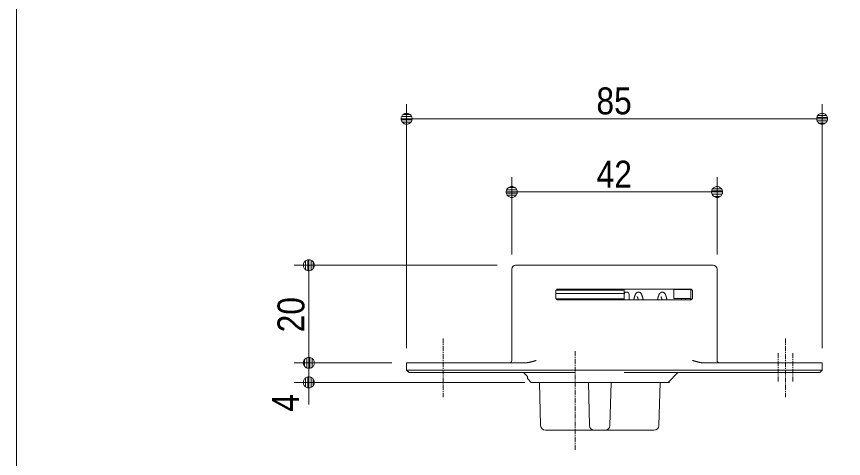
# Model space of a CAD drawing. Units: millimetres, scale not verified, with parts at other scales. Extents: x -4547 to 4547, y -2284 to 2284.
# Drawn here: x -4341 to -3495, y 248 to 700 of the extents above; entities that cross this region are included whole.
import ezdxf
from ezdxf.enums import TextEntityAlignment as Align

# ---------------------------------------------------------------- set-up
doc = ezdxf.new("R2010")
doc.units = ezdxf.units.MM
doc.header["$LTSCALE"] = 20
doc.linetypes.add('CHAIN1', pattern=[8, 5, -1, 1, -1])
for name, color, linetype, lineweight in [('0-0_3一般', 7, 'Continuous', 9), ('0-1_2寸法-2', 7, 'Continuous', 9), ('0-2_0', 7, 'Continuous', 9), ('0-4_2寸法-1', 7, 'Continuous', 9), ('0-5_1図面枠', 7, 'Continuous', 9)]:
    doc.layers.add(name, color=color, linetype=linetype, lineweight=lineweight)
doc.styles.add('ＭＳ Ｐゴシック', font='')
doc.styles.get('ＭＳ Ｐゴシック').set_extended_font_data('MS PGothic')

# ---------------------------------------------------------------- blocks, each defined once
blk = doc.blocks.new('グループ-131')
at = {"layer": '0-0_3一般'}
for p, q in [((-46670, 6513), (-46470, 6713)), ((-49550.4, 6593.4), (-49470, 6513)), ((-48570, 6513), (-49470, 6513)), ((-49303.1, 6513), (-49280, 5630.4)), ((-47570, 6513), (-48570, 6513)), ((-48303.1, 6513), (-48280, 5630.4)), ((-47860, 5630.4), (-47836.9, 6513)), ((-46670, 6513), (-47570, 6513)), ((-46860, 5630.4), (-46836.9, 6513)), ((-46854.7, 6513), (-46645, 6513)), ((-47960, 5533), (-49180, 5533)), ((-46960, 5533), (-48180, 5533))]:
    blk.add_line(p, q, dxfattribs=at)
blk.add_lwpolyline([(-49550, 6593.9), (-49550, 6637.9), (-49552.6, 6640.4), (-49555.2, 6642.9), (-49557.8, 6645.4), (-49560.5, 6647.9), (-49563.1, 6650.4), (-49565.7, 6652.9), (-49568.3, 6655.4), (-49570.9, 6657.9), (-49573.5, 6660.4), (-49576.1, 6662.9), (-49578.7, 6665.4), (-49581.3, 6667.9), (-49584, 6670.4), (-49586.6, 6672.9), (-49589.2, 6675.4), (-49591.8, 6677.9), (-49594.4, 6680.4), (-49597, 6682.9), (-49599.6, 6685.4), (-49602.2, 6687.9), (-49604.8, 6690.4), (-49607.4, 6692.9), (-49610, 6695.5), (-49612.7, 6698), (-49615.3, 6700.5), (-49617.9, 6703), (-49620.5, 6705.5), (-49623.1, 6708), (-49625.7, 6710.5), (-49628.3, 6713)], dxfattribs=at)
for centre, start, end in [((-49180, 5633), 181.5, 270), ((-48180, 5633), 181.5, 270), ((-47960, 5633), 270, 358.5), ((-46960, 5633), 270, 358.5)]:
    blk.add_arc(centre, 100, start, end, dxfattribs=at)
blk = doc.blocks.new('グループ-132')
at = {"layer": '0-0_3一般'}
for p, q in [((-49870, 6963), (-49870, 8833)), ((-49790, 8913), (-45750, 8913)), ((-45670, 6963), (-45670, 8833)), ((-48970, 8373), (-48970, 8253)), ((-48970, 8333), (-47570, 8333)), ((-48960, 8403), (-47570, 8403)), ((-46220, 8423), (-48920, 8423)), ((-47570, 8423), (-47570, 8403)), ((-47570, 8403), (-47570, 8333)), ((-47570, 8223), (-47570, 8333)), ((-47470, 8203), (-47470, 8313)), ((-46555, 8423), (-46555, 8413)), ((-46555, 8413), (-46555, 8233)), ((-46205, 8413), (-46555, 8413)), ((-46205, 8420.7), (-46205, 8413)), ((-46170, 8253), (-46170, 8373)), ((-47870, 8223), (-48960, 8223)), ((-48920, 8203), (-46220, 8203)), ((-47870, 8223), (-47570, 8223)), ((-47570, 8223), (-47570, 8203)), ((-46395.4, 8233), (-46401.7, 8203)), ((-46318, 8232.2), (-46318.2, 8233)), ((-46210.2, 8205.7), (-46210.1, 8205)), ((-49375.6, 6961.2), (-49370, 6963)), ((-46164.4, 6961.2), (-46170, 6963)), ((-52020, 6913), (-50870, 6913)), ((-52020, 6913), (-52020, 6763)), ((-50870, 6913), (-49599.1, 6913)), ((-45940.9, 6913), (-44020, 6913)), ((-52020, 6763), (-50870, 6763)), ((-52020, 6763), (-51970, 6713)), ((-50870, 6713), (-51970, 6713)), ((-50870, 6763), (-44020, 6763)), ((-48570, 6713), (-50870, 6713)), ((-44020, 6713), (-47570, 6713))]:
    blk.add_line(p, q, dxfattribs=at)
at = {"layer": '0-0_3一般', "linetype": 'CHAIN1'}
for p, q in [((-51270, 7413), (-51270, 6213)), ((-44270, 7413), (-44270, 6213)), ((-48570, 5133), (-48570, 7163)), ((-44420, 7113), (-44420, 6513)), ((-44120, 7113), (-44120, 6513))]:
    blk.add_line(p, q, dxfattribs=at)
at = {"layer": '0-0_3一般'}
for points in [[(-47373.1, 8203), (-47372.7, 8205), (-47372.2, 8207.2), (-47371.8, 8209.4), (-47371.3, 8211.7), (-47370.8, 8214.1), (-47370.3, 8216.6), (-47369.8, 8219.1), (-47369.2, 8221.7), (-47368.7, 8224.5), (-47368.1, 8227.3), (-47367.5, 8230.1), (-47366.8, 8233.1), (-47366.2, 8236.1), (-47365.5, 8239.2), (-47364.8, 8242.4), (-47364, 8245.7), (-47363.1, 8249), (-47362.3, 8252.5), (-47361.4, 8255.9), (-47360.4, 8259.5), (-47359.4, 8263.2), (-47358.4, 8266.9), (-47357.3, 8270.7), (-47356.2, 8274.5), (-47355, 8278.5), (-47353.7, 8282.4), (-47352.4, 8286.3), (-47351.1, 8290.2), (-47349.7, 8294), (-47348.2, 8297.9), (-47346.6, 8301.7), (-47345, 8305.5), (-47343.4, 8309.3), (-47341.6, 8313.1), (-47339.8, 8316.9), (-47338, 8320.6), (-47336.1, 8324.3), (-47334, 8327.9), (-47331.8, 8331.4)], [(-47331.8, 8331.4), (-47329.4, 8334.7), (-47326.8, 8337.8), (-47324.1, 8340.8), (-47321.3, 8343.6), (-47318.2, 8346.3), (-47315, 8348.9), (-47311.7, 8351.3), (-47308.1, 8353.5), (-47304.4, 8355.6), (-47300.6, 8357.5), (-47296.7, 8359.2), (-47292.8, 8360.6), (-47288.9, 8361.7), (-47285, 8362.4), (-47281, 8362.9), (-47277.1, 8363), (-47273.2, 8362.9), (-47269.3, 8362.4), (-47265.4, 8361.6), (-47261.5, 8360.6), (-47257.6, 8359.2), (-47253.7, 8357.5), (-47249.9, 8355.5), (-47246.2, 8353.5), (-47242.7, 8351.2), (-47239.3, 8348.8), (-47236.1, 8346.3), (-47233.1, 8343.6), (-47230.2, 8340.7), (-47227.5, 8337.7), (-47225, 8334.6), (-47222.6, 8331.3), (-47220.4, 8327.9), (-47218.3, 8324.3), (-47216.4, 8320.5), (-47214.6, 8316.8), (-47212.8, 8313), (-47211.1, 8309.3), (-47209.4, 8305.5)], [(-47209.4, 8305.5), (-47207.8, 8301.7), (-47206.2, 8297.8), (-47204.7, 8294), (-47203.3, 8290.1), (-47201.9, 8286.2), (-47200.6, 8282.3), (-47199.4, 8278.4), (-47198.2, 8274.5), (-47197.1, 8270.6), (-47196, 8266.8), (-47194.9, 8263.1), (-47193.9, 8259.5), (-47192.9, 8255.9), (-47192, 8252.4), (-47191.1, 8249), (-47190.3, 8245.7), (-47189.5, 8242.4), (-47188.7, 8239.2), (-47188, 8236.1), (-47187.4, 8233.1), (-47186.8, 8230.1), (-47186.1, 8227.2), (-47185.6, 8224.5), (-47185, 8221.7), (-47184.4, 8219.1), (-47183.9, 8216.6), (-47183.4, 8214.1), (-47182.9, 8211.7), (-47182.4, 8209.4), (-47182, 8207.2), (-47181.5, 8205), (-47181.1, 8203), (-47181.1, 8203)], [(-46887.4, 8203), (-46887, 8205), (-46886.5, 8207.2), (-46886.1, 8209.4), (-46885.6, 8211.7), (-46885.1, 8214.1), (-46884.6, 8216.6), (-46884.1, 8219.1), (-46883.5, 8221.7), (-46882.9, 8224.5), (-46882.4, 8227.3), (-46881.8, 8230.1), (-46881.1, 8233.1), (-46880.5, 8236.1), (-46879.8, 8239.2), (-46879, 8242.4), (-46878.3, 8245.7), (-46877.4, 8249), (-46876.6, 8252.5), (-46875.6, 8255.9), (-46874.7, 8259.5), (-46873.7, 8263.2), (-46872.7, 8266.9), (-46871.6, 8270.7), (-46870.4, 8274.5), (-46869.3, 8278.5), (-46868, 8282.4), (-46866.7, 8286.3), (-46865.4, 8290.2), (-46863.9, 8294), (-46862.5, 8297.9), (-46860.9, 8301.7), (-46859.3, 8305.5), (-46857.6, 8309.3), (-46855.9, 8313.1), (-46854.1, 8316.9), (-46852.3, 8320.6), (-46850.3, 8324.3), (-46848.3, 8327.9), (-46846.1, 8331.4)], [(-46846.1, 8331.4), (-46843.7, 8334.7), (-46841.1, 8337.8), (-46838.4, 8340.8), (-46835.5, 8343.6), (-46832.5, 8346.3), (-46829.3, 8348.9), (-46825.9, 8351.3), (-46822.4, 8353.5), (-46818.7, 8355.6), (-46814.9, 8357.5), (-46811, 8359.2), (-46807.1, 8360.6), (-46803.2, 8361.7), (-46799.2, 8362.4), (-46795.3, 8362.9), (-46791.4, 8363), (-46787.5, 8362.9), (-46783.6, 8362.4), (-46779.7, 8361.6), (-46775.8, 8360.6), (-46771.9, 8359.2), (-46768, 8357.5), (-46764.2, 8355.5), (-46760.5, 8353.5), (-46757, 8351.2), (-46753.6, 8348.8), (-46750.4, 8346.3), (-46747.4, 8343.6), (-46744.5, 8340.7), (-46741.8, 8337.7), (-46739.3, 8334.6), (-46736.9, 8331.3), (-46734.7, 8327.9), (-46732.6, 8324.3), (-46730.7, 8320.5), (-46728.9, 8316.8), (-46727.1, 8313), (-46725.4, 8309.3), (-46723.7, 8305.5)], [(-46723.7, 8305.5), (-46722.1, 8301.7), (-46720.5, 8297.8), (-46719, 8294), (-46717.6, 8290.1), (-46716.2, 8286.2), (-46714.9, 8282.3), (-46713.7, 8278.4), (-46712.5, 8274.5), (-46711.3, 8270.6), (-46710.2, 8266.8), (-46709.2, 8263.1), (-46708.2, 8259.5), (-46707.2, 8255.9), (-46706.3, 8252.4), (-46705.4, 8249), (-46704.6, 8245.7), (-46703.8, 8242.4), (-46703, 8239.2), (-46702.3, 8236.1), (-46701.7, 8233.1), (-46701, 8230.1), (-46700.4, 8227.2), (-46699.8, 8224.5), (-46699.3, 8221.7), (-46698.7, 8219.1), (-46698.2, 8216.6), (-46697.7, 8214.1), (-46697.2, 8211.7), (-46696.7, 8209.4), (-46696.3, 8207.2), (-46695.8, 8205), (-46695.4, 8203), (-46695.4, 8203)], [(-46205, 8413), (-46205, 8233), (-46555, 8233)], [(-47295.9, 8254.6), (-47296.1, 8255.4), (-47296.4, 8256.2), (-47296.6, 8257), (-47296.8, 8257.7), (-47297.1, 8258.4), (-47297.3, 8259.1), (-47297.6, 8259.7), (-47297.8, 8260.4), (-47298.1, 8261), (-47298.4, 8261.6), (-47298.6, 8262.2), (-47298.9, 8262.7), (-47299.2, 8263.3), (-47299.5, 8263.8), (-47299.8, 8264.3), (-47300, 8264.8), (-47300.3, 8265.2), (-47300.6, 8265.7), (-47300.9, 8266.1), (-47301.1, 8266.5), (-47301.3, 8266.9), (-47301.4, 8267.3), (-47301.6, 8267.7), (-47301.7, 8268.1), (-47301.7, 8268.4), (-47301.7, 8268.8), (-47301.7, 8269.1), (-47301.7, 8269.4), (-47301.6, 8269.7), (-47301.5, 8270), (-47301.4, 8270.3)], [(-47282.5, 8203), (-47282.7, 8204.2), (-47283, 8205.5), (-47283.3, 8206.8), (-47283.6, 8208.1), (-47283.8, 8209.4), (-47284.1, 8210.7), (-47284.4, 8212.1), (-47284.8, 8213.5), (-47285.1, 8214.9), (-47285.4, 8216.3), (-47285.7, 8217.8), (-47286.1, 8219.2), (-47286.4, 8220.7), (-47286.8, 8222.2), (-47287.1, 8223.7), (-47287.5, 8225.2), (-47287.9, 8226.7), (-47288.2, 8228.2), (-47288.6, 8229.7), (-47289, 8231.1), (-47289.4, 8232.6), (-47289.7, 8234), (-47290.1, 8235.4), (-47290.5, 8236.8), (-47290.9, 8238.2), (-47291.3, 8239.6), (-47291.7, 8241), (-47292.1, 8242.4), (-47292.5, 8243.7), (-47292.9, 8245), (-47293.3, 8246.2), (-47293.7, 8247.4), (-47294, 8248.6), (-47294.3, 8249.7), (-47294.7, 8250.7), (-47295, 8251.8), (-47295.3, 8252.7), (-47295.6, 8253.7), (-47295.9, 8254.6)], [(-46810.1, 8254.6), (-46810.4, 8255.4), (-46810.7, 8256.2), (-46810.9, 8257), (-46811.1, 8257.7), (-46811.4, 8258.4), (-46811.6, 8259.1), (-46811.9, 8259.7), (-46812.1, 8260.4), (-46812.4, 8261), (-46812.6, 8261.6), (-46812.9, 8262.2), (-46813.2, 8262.7), (-46813.5, 8263.3), (-46813.8, 8263.8), (-46814, 8264.3), (-46814.3, 8264.8), (-46814.6, 8265.2), (-46814.9, 8265.7), (-46815.2, 8266.1), (-46815.4, 8266.5), (-46815.6, 8266.9), (-46815.7, 8267.3), (-46815.8, 8267.7), (-46815.9, 8268.1), (-46816, 8268.4), (-46816, 8268.8), (-46816, 8269.1), (-46816, 8269.4), (-46815.9, 8269.7), (-46815.8, 8270), (-46815.6, 8270.3)], [(-46796.8, 8203), (-46797, 8204.2), (-46797.3, 8205.5), (-46797.6, 8206.8), (-46797.8, 8208.1), (-46798.1, 8209.4), (-46798.4, 8210.7), (-46798.7, 8212.1), (-46799, 8213.5), (-46799.4, 8214.9), (-46799.7, 8216.3), (-46800, 8217.8), (-46800.4, 8219.2), (-46800.7, 8220.7), (-46801.1, 8222.2), (-46801.4, 8223.7), (-46801.8, 8225.2), (-46802.1, 8226.7), (-46802.5, 8228.2), (-46802.9, 8229.7), (-46803.3, 8231.1), (-46803.6, 8232.6), (-46804, 8234), (-46804.4, 8235.4), (-46804.8, 8236.8), (-46805.2, 8238.2), (-46805.6, 8239.6), (-46806, 8241), (-46806.4, 8242.4), (-46806.8, 8243.7), (-46807.2, 8245), (-46807.6, 8246.2), (-46807.9, 8247.4), (-46808.3, 8248.6), (-46808.6, 8249.7), (-46809, 8250.7), (-46809.3, 8251.8), (-46809.6, 8252.7), (-46809.9, 8253.7), (-46810.1, 8254.6)], [(-46311, 8203), (-46311.2, 8203.7), (-46311.4, 8204.5), (-46311.5, 8205.3), (-46311.7, 8206), (-46311.8, 8206.8), (-46312, 8207.5), (-46312.2, 8208.3), (-46312.3, 8209), (-46312.5, 8209.8), (-46312.7, 8210.5), (-46312.8, 8211.3), (-46313, 8212), (-46313.2, 8212.8), (-46313.4, 8213.5), (-46313.5, 8214.3), (-46313.7, 8215), (-46313.9, 8215.8), (-46314.1, 8216.5), (-46314.2, 8217.3), (-46314.4, 8218), (-46314.6, 8218.8), (-46314.8, 8219.5), (-46315, 8220.3), (-46315.1, 8221), (-46315.3, 8221.8), (-46315.5, 8222.5), (-46315.7, 8223.3), (-46315.9, 8224), (-46316.1, 8224.8), (-46316.3, 8225.5), (-46316.5, 8226.3), (-46316.6, 8227), (-46316.8, 8227.8), (-46317, 8228.5), (-46317.2, 8229.3), (-46317.4, 8230), (-46317.6, 8230.8), (-46317.8, 8231.5), (-46318, 8232.2)], [(-46216.1, 8233), (-46215.9, 8232.3), (-46215.7, 8231.6), (-46215.5, 8230.9), (-46215.4, 8230.2), (-46215.2, 8229.5), (-46215, 8228.8), (-46214.9, 8228.1), (-46214.7, 8227.4), (-46214.5, 8226.7), (-46214.4, 8226), (-46214.2, 8225.3), (-46214, 8224.6), (-46213.9, 8224), (-46213.7, 8223.3), (-46213.6, 8222.6), (-46213.4, 8221.9), (-46213.3, 8221.2), (-46213.1, 8220.5), (-46213, 8219.8), (-46212.9, 8219.1), (-46212.7, 8218.3), (-46212.6, 8217.6), (-46212.4, 8216.9), (-46212.3, 8216.2), (-46212.2, 8215.5), (-46212, 8214.8), (-46211.9, 8214.1), (-46211.7, 8213.4), (-46211.6, 8212.7), (-46211.5, 8212), (-46211.3, 8211.3), (-46211.2, 8210.6), (-46211, 8209.9), (-46210.9, 8209.2), (-46210.8, 8208.5), (-46210.6, 8207.8), (-46210.5, 8207.1), (-46210.4, 8206.4), (-46210.2, 8205.7)], [(-49599.1, 6913), (-49593.2, 6913.2), (-49587.4, 6913.5), (-49581.5, 6913.8), (-49575.7, 6914.2), (-49569.8, 6914.7), (-49564, 6915.2), (-49558.1, 6915.8), (-49552.3, 6916.5), (-49546.5, 6917.3), (-49540.7, 6918.1), (-49534.9, 6919), (-49529.1, 6919.9), (-49523.4, 6920.9), (-49517.6, 6922), (-49511.8, 6923.2), (-49506.1, 6924.4), (-49500.4, 6925.7), (-49494.6, 6927), (-49488.9, 6928.5), (-49483.2, 6930), (-49477.5, 6931.5), (-49471.8, 6933), (-49466.1, 6934.6), (-49460.4, 6936.2), (-49454.7, 6937.7), (-49449, 6939.3), (-49443.3, 6940.9), (-49437.7, 6942.6), (-49432, 6944.2), (-49426.3, 6945.9), (-49420.7, 6947.5), (-49415, 6949.2), (-49409.4, 6950.9), (-49403.7, 6952.6), (-49398.1, 6954.3), (-49392.5, 6956), (-49386.9, 6957.7), (-49381.2, 6959.5), (-49375.6, 6961.2)], [(-45940.9, 6913), (-45946.8, 6913.2), (-45952.6, 6913.5), (-45958.5, 6913.8), (-45964.3, 6914.2), (-45970.2, 6914.7), (-45976, 6915.2), (-45981.9, 6915.8), (-45987.7, 6916.5), (-45993.5, 6917.3), (-45999.3, 6918.1), (-46005.1, 6919), (-46010.9, 6919.9), (-46016.6, 6920.9), (-46022.4, 6922), (-46028.2, 6923.2), (-46033.9, 6924.4), (-46039.6, 6925.7), (-46045.4, 6927), (-46051.1, 6928.5), (-46056.8, 6930), (-46062.5, 6931.5), (-46068.2, 6933), (-46073.9, 6934.6), (-46079.6, 6936.2), (-46085.3, 6937.7), (-46091, 6939.3), (-46096.7, 6940.9), (-46102.3, 6942.6), (-46108, 6944.2), (-46113.7, 6945.9), (-46119.3, 6947.5), (-46125, 6949.2), (-46130.6, 6950.9), (-46136.3, 6952.6), (-46141.9, 6954.3), (-46147.5, 6956), (-46153.1, 6957.7), (-46158.8, 6959.5), (-46164.4, 6961.2)], [(-44020, 6913), (-43520, 6913), (-43520, 6763)], [(-44020, 6763), (-43520, 6763), (-43570, 6713), (-44020, 6713)]]:
    blk.add_lwpolyline(points, dxfattribs=at)
for centre, radius, start, end in [((-49790, 8833), 80, 90, 180), ((-45750, 8833), 80, 0, 90), ((-48920, 8373), 50, 90, 180), ((-47520, 8313), 50, 0, 180), ((-46220, 8373), 50, 0, 90), ((-48920, 8253), 50, 180, 270), ((-46220, 8253), 50, 270, 0), ((-49920, 6963), 50, 270, 0), ((-45620, 6963), 50, 180, 270)]:
    blk.add_arc(centre, radius, start, end, dxfattribs=at)
blk.add_blockref('グループ-131', (0, 0), dxfattribs=at)
blk = doc.blocks.new('_Dot')
at = {"layer": '0-2_0'}
for p, q in [((-10, 0), (-20, 0)), ((9.78, 2), (-9.78, 2)), ((7.99, 6), (-7.99, 6)), ((9.16, -3.98), (-9.16, -3.98)), ((6, -7.98), (-6, -7.98))]:
    blk.add_line(p, q, dxfattribs=at)
for points in [[(10, 0), (9.92, 1.25), (9.69, 2.49), (9.3, 3.68), (8.76, 4.82), (8.09, 5.88), (7.29, 6.85), (6.37, 7.71), (5.36, 8.44), (4.26, 9.05), (3.09, 9.51), (1.87, 9.82), (0.63, 9.98), (-0.63, 9.98), (-1.87, 9.82), (-3.09, 9.51), (-4.26, 9.05), (-5.36, 8.44), (-6.37, 7.71), (-7.29, 6.85), (-8.09, 5.88), (-8.76, 4.82), (-9.3, 3.68), (-9.69, 2.49), (-9.92, 1.25), (-10, 0), (0, 0)], [(-10, 0), (-9.92, -1.25), (-9.69, -2.49), (-9.3, -3.68), (-8.76, -4.82), (-8.09, -5.88), (-7.29, -6.85), (-6.37, -7.71), (-5.36, -8.44), (-4.26, -9.05), (-3.09, -9.51), (-1.87, -9.82), (-0.63, -9.98), (0.63, -9.98), (1.87, -9.82), (3.09, -9.51), (4.26, -9.05), (5.36, -8.44), (6.37, -7.71), (7.29, -6.85), (8.09, -5.88), (8.76, -4.82), (9.3, -3.68), (9.69, -2.49), (9.92, -1.25), (10, 0), (0, 0)]]:
    blk.add_lwpolyline(points, close=True, dxfattribs=at)
blk = doc.blocks.new('グループ-135')
at = {"layer": '0-5_1図面枠'}
blk.add_lwpolyline([(-60000, 41550), (60000, 41550), (60000, -41550), (-60000, -41550)], close=True, dxfattribs=at)
blk = doc.blocks.new('図面枠')
at = {"layer": '0-5_1図面枠'}
blk.add_blockref('グループ-135', (0, 0), dxfattribs=at)

msp = doc.modelspace()

# ---------------------------------------------------------------- linework, layer by layer
at = {"layer": '0-1_2寸法-2'}
for p, q in [((-4041.63, 356.9), (-4041.63, 368.16)), ((-3956.63, 345.65), (-4056.63, 345.65)), ((-4041.63, 325.65), (-4041.63, 345.65)), ((-3820.78, 325.65), (-4056.63, 325.65)), ((-4041.63, 314.39), (-4041.63, 303.14))]:
    msp.add_line(p, q, dxfattribs=at)
at = {"layer": '0-4_2寸法-1'}
for p, q in [((-3941.63, 360.65), (-3941.63, 610.65)), ((-3516.63, 360.65), (-3516.63, 610.65)), ((-3930.37, 595.65), (-3527.88, 595.65)), ((-3834.13, 456.65), (-3834.13, 535.65)), ((-3624.13, 456.65), (-3624.13, 535.65)), ((-3822.87, 520.65), (-3635.38, 520.65)), ((-3848.88, 445.65), (-4056.63, 445.65)), ((-4041.63, 434.39), (-4041.63, 356.9)), ((-3956.63, 345.65), (-4056.63, 345.65))]:
    msp.add_line(p, q, dxfattribs=at)

# ---------------------------------------------------------------- block references
at = {"layer": '0-0_3一般', "xscale": 0.05, "yscale": 0.05}
msp.add_blockref('グループ-132', (-1340.62, 0), dxfattribs=at)
at = {"layer": '0-1_2寸法-2', "xscale": 0.5627563, "yscale": 0.5627563}
for p, rotation in [((-4041.63, 345.65), 270), ((-4041.63, 325.65), 90)]:
    msp.add_blockref('_Dot', p, dxfattribs=dict(at, rotation=rotation))
at = {"layer": '0-4_2寸法-1', "xscale": 0.5627563, "yscale": 0.5627563}
for p, rotation in [((-3941.63, 595.65), 180), ((-3834.13, 520.65), 180), ((-4041.63, 445.65), 90), ((-4041.63, 345.65), 270)]:
    msp.add_blockref('_Dot', p, dxfattribs=dict(at, rotation=rotation))
for p in [(-3516.63, 595.65), (-3624.13, 520.65)]:
    msp.add_blockref('_Dot', p, dxfattribs=at)
at = {"layer": '0-5_1図面枠', "xscale": 0.05, "yscale": 0.05}
msp.add_blockref('図面枠', (-1340.62, 0), dxfattribs=at)

# ---------------------------------------------------------------- texts
at = {"layer": '0-1_2寸法-2', "style": 'ＭＳ Ｐゴシック', "width": 0.9}
msp.add_text('4', height=27.57, rotation=90, dxfattribs=at).set_placement((-4043.48, 295.7), align=Align.BOTTOM_LEFT)
at = {"layer": '0-4_2寸法-1', "style": 'ＭＳ Ｐゴシック', "width": 0.9}
for s, p in [('85', (-3747.49, 591.86)), ('42', (-3747.28, 516.86))]:
    msp.add_text(s, height=27.57, dxfattribs=at).set_placement(p, align=Align.BOTTOM_LEFT)
msp.add_text('20', height=27.57, rotation=90, dxfattribs=at).set_placement((-4037.91, 376.91), align=Align.BOTTOM_LEFT)

doc.saveas('drawing.dxf')
